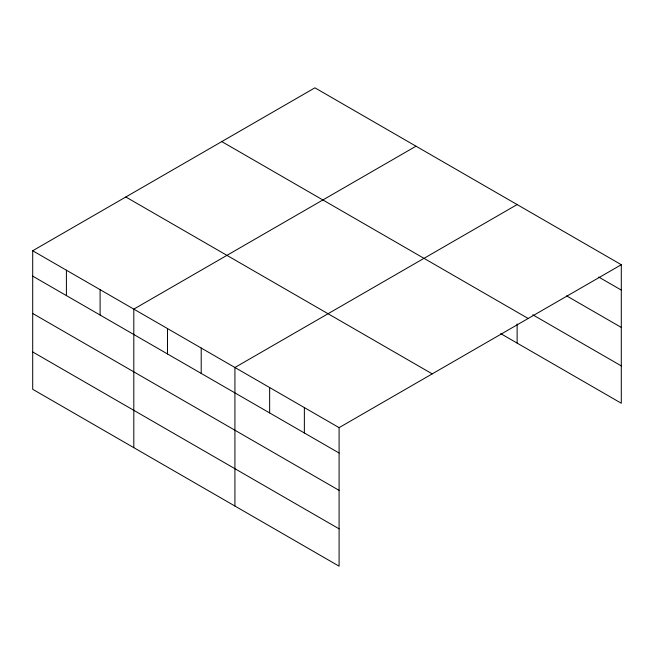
<?xml version="1.0" encoding="UTF-8"?>
<svg xmlns="http://www.w3.org/2000/svg" width="654" height="654" viewBox="0 0 654 654"><rect width="100%" height="100%" fill="white"/><g stroke="black" fill="none" stroke-linecap="round" stroke-linejoin="round"><path stroke-width="0.98" d="M339.091 490.369L339.091 427.642L32.7 250.752L32.7 389.285L339.091 566.176L339.091 490.369L32.7 313.47M500.711 333.622L621.3 403.248L621.3 264.715L314.909 87.824L32.7 250.752M416.018 146.194L133.808 309.129L133.808 447.663M517.126 204.571L234.917 367.499L234.917 506.033M339.091 427.642L621.3 264.715M598.729 277.059L621.3 290.09M566.609 295.861L621.3 327.433M532.757 314.787L621.3 365.905M221.78 141.591L528.17 318.482M125.83 196.985L432.22 373.875M32.7 276.135L339.091 453.026M32.7 351.95L339.091 528.841M517.126 323.926L517.126 343.105M304.363 407.597L304.363 432.981M269.644 387.552L269.644 412.927M201.211 348.042L201.211 373.426M167.514 328.586L167.514 353.969M100.103 289.673L100.103 315.048M66.406 270.208L66.406 295.592"/></g></svg>
